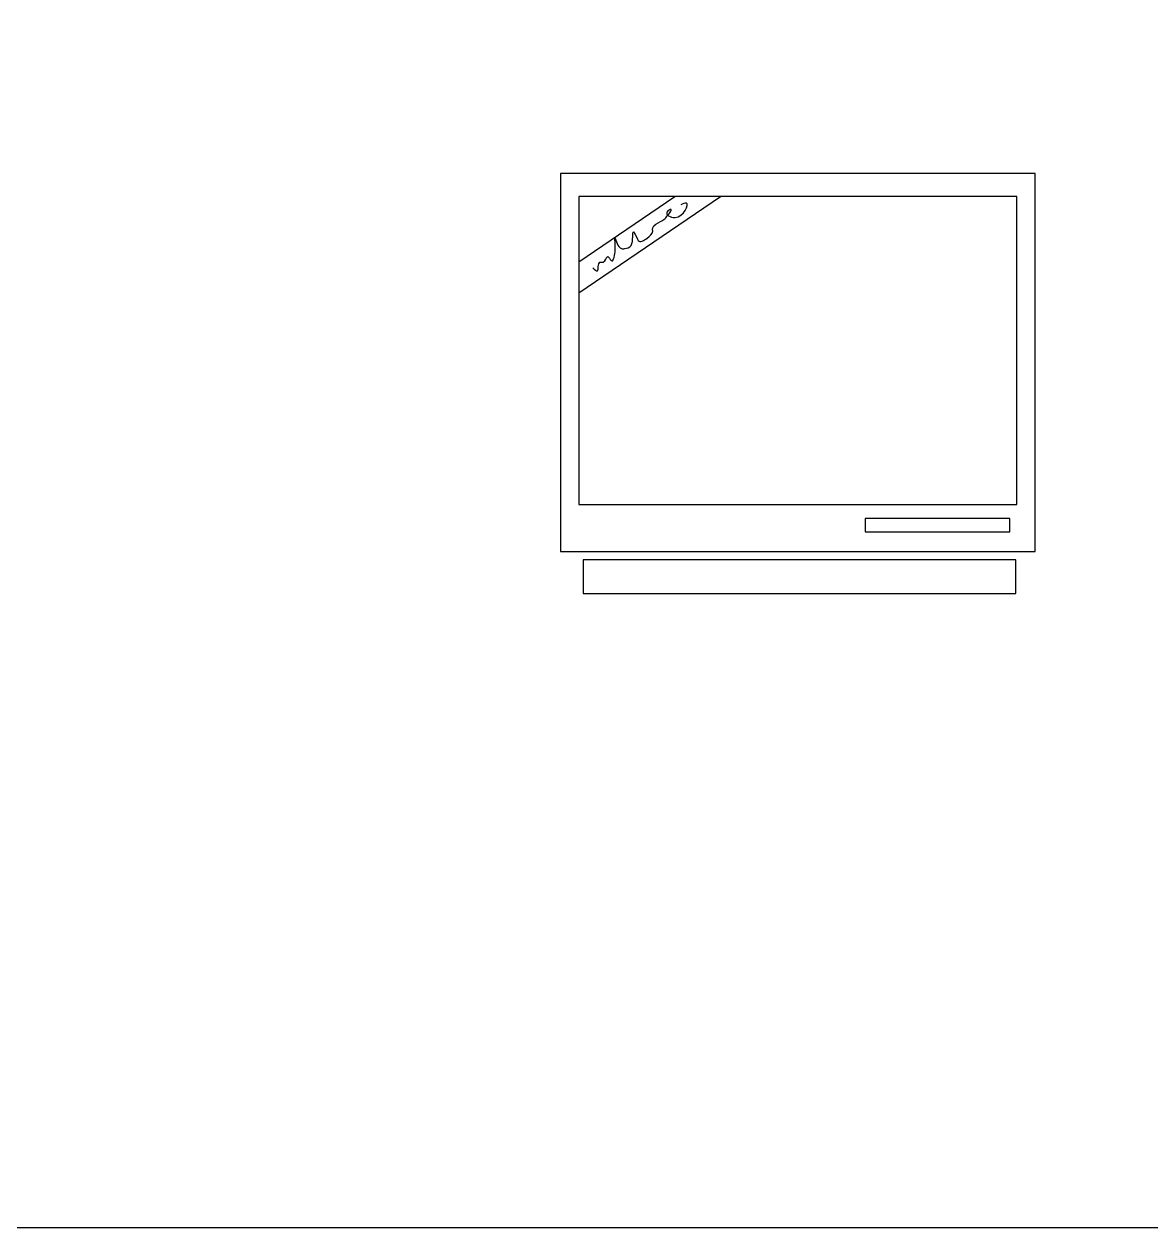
# Model space of a CAD drawing. Header units: millimetres. Extents: x 351279 to 387190, y -1289537 to -1277077.
# Drawn here: x 375392 to 377400, y -1289537 to -1287392 of the extents above; entities that cross this region are included whole.
import ezdxf

# ---------------------------------------------------------------- set-up
doc = ezdxf.new("R2010")
doc.units = ezdxf.units.MM
doc.header["$LTSCALE"] = 20
for name, color, linetype in [('ELEV_FURNITUE', 7, 'Continuous'), ('FRANT-TV', 7, 'Continuous'), ('SYMBLE$', 7, 'Continuous'), ('XC', 5, 'Continuous')]:
    doc.layers.add(name, color=color, linetype=linetype)

# ---------------------------------------------------------------- blocks, each defined once
blk = doc.blocks.new('4EEYF878')
at = {"layer": 'FRANT-TV', "color": 7, "linetype": 'ByBlock', "extrusion": (0, 0, -1)}
for p, q in [((-26.6, 687.3), (-26.6, 138.2)), ((753.4, 687.3), (-26.6, 687.3)), ((753.4, 138.2), (753.4, 687.3)), ((-26.6, 138.2), (753.4, 138.2))]:
    blk.add_line(p, q, dxfattribs=at)
at = {"layer": 'FRANT-TV', "color": 0, "linetype": 'ByBlock', "extrusion": (0, 0, -1)}
for points in [[(-786.5, 54.9), (-786.5, 728.2), (59.6, 728.2), (59.6, 54.9)], [(-741.2, 90), (-741.2, 113.5), (-483.4, 113.5), (-483.4, 90)], [(-751.6, -20.4), (-751.6, 40.1), (19, 40.1), (19, -20.4)]]:
    blk.add_lwpolyline(points, close=True, dxfattribs=at)
at = {"layer": 'SYMBLE$'}
blk.add_spline([(-1.9, 560.1), (6.6, 554.5), (10.9, 570.1), (16.6, 570.1), (25.1, 580.1), (30.8, 573), (37.9, 588.6), (37.9, 612.8), (49.3, 594.3), (55, 594.3), (66.4, 600), (70.7, 624.2), (77.8, 611.4), (79.3, 608.5), (94.9, 612.8), (104.9, 625.6), (104.9, 631.3), (119.1, 642.7), (133.4, 655.5), (137.7, 664), (130.5, 659.8), (144.8, 649.8), (164.7, 675.4), (154.8, 672.6)], degree=3, dxfattribs=at)
at = {"layer": 'XC', "color": 7}
for p, q in [((-26.6, 571), (144.3, 687.3)), ((-26.6, 515.5), (225.8, 687.3))]:
    blk.add_line(p, q, dxfattribs=at)

msp = doc.modelspace()

# ---------------------------------------------------------------- linework, layer by layer
at = {"color": 3}
msp.add_lwpolyline([(372812.5, -1277076.836), (387190.469, -1277076.836), (387190.469, -1289537.07), (372812.5, -1289537.07)], close=True, dxfattribs=at)

# ---------------------------------------------------------------- block references
at = {"layer": 'ELEV_FURNITUE'}
msp.add_blockref('4EEYF878', (376407.425, -1288386.553), dxfattribs=at)

doc.saveas('drawing.dxf')
